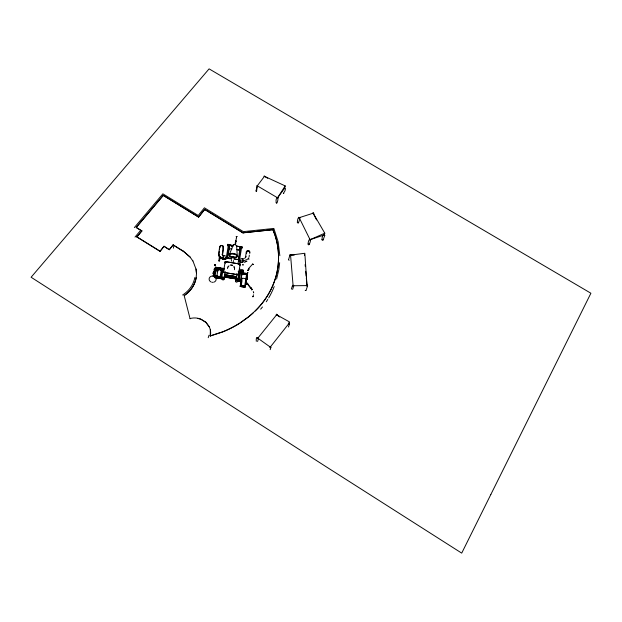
<?xml version="1.0" encoding="UTF-8"?>
<svg xmlns="http://www.w3.org/2000/svg" width="622" height="622" viewBox="0 0 622 622"><rect width="100%" height="100%" fill="white"/><g stroke="black" fill="none" stroke-linecap="round" stroke-linejoin="round"><path stroke-width="0.93" d="M163.189 195.355L198.558 217.055L163.189 195.355L136.202 227.349L141.863 230.855L136.894 237.013L160.033 251.374L164.045 246.226L169.363 249.725L164.807 246.903M241.406 283.36C241.212 283.904 240.263 282.621 241.476 283.889M246.172 279.496C248.061 278.57 245.208 280.654 247.051 279.511M243.365 270.834L242.72 270.243M164.045 246.226L160.033 251.374M240.349 283.702L240.939 283.08L241.375 283.632M241.375 283.733L241.173 283.321M241.352 278.586C243.311 279.091 240.286 278.182 242.191 278.835M242.487 270.819L243.459 270.368M242.844 270.282L242.316 272.591L238.98 272.039M242.704 270.484L242.728 270.959M242.222 278.749L241.437 278.407M219.48 260.913C217.77 259.848 219.963 263.751 219.947 257.485M222.171 254.04L222.163 254.219A2.682 1.485 9.1 0 0 223.64 255.665L225.669 256.031M222.342 254.398L222.334 254.569A2.457 1.361 9.1 0 0 222.723 255.308M218.905 254.266L218.89 255.339A5.761 3.203 9.1 0 0 219.247 256.396A5.536 3.079 9.1 0 1 219.061 255.689L219.068 255.378M169.363 249.725L173.141 244.85L183.202 251.086L190.223 257.08M173.414 248.17L173.468 246.468M248.217 258.573A9.975 5.365 9.7 0 1 244.081 260.525L243 260.696L242.666 262.554L239.797 262.134M243.023 261.224L242.728 258.698L242.261 259.11M307.633 285.747L307.113 285.031L306.366 285.459L306.887 286.174L307.633 285.747L306.102 290.163M192.851 260.96L190.208 257.283L183.202 251.086M292.464 285.615L292.978 286.33L293.74 285.902L293.219 285.187L292.519 285.467L291.353 289.152M196.155 277.723A31.108 27.477 1.1 0 1 187.261 293.164L184.135 295.652L187.253 293.359A31.092 27.469 1.1 0 0 196.14 277.917L196.498 273.353L196.047 268.999M289.922 254.958L290.435 255.658L291.174 255.253L290.668 254.553L289.976 254.826L288.585 259.631M190.083 318.791L184.143 295.466M198.542 217.265L204.755 209.35L243.078 232.815L273.019 229.666L275.103 235.295A92.398 81.023 4.3 0 1 258.511 307.455L258.464 307.633A100.702 88.005 3.7 0 1 255.207 311M225.265 259.413L222.824 259.032L222.87 258.029L222.132 257.765A5.87 3.258 9.1 0 1 218.897 254.592L219.271 251.195M223.803 256.108L223.796 255.401L223.453 255.984M241.841 262.033L242.378 258.791L240.924 258.604M239.874 250.013L238.21 259.677L238.28 259.273L238.685 259.755L240.325 250.067L239.804 250.402L240.271 246.421L239.804 250.402L240.248 250.479L240.714 246.499L240.271 246.421L240.675 246.701M223.399 272.389L238.428 274.784L223.399 272.389L225.211 261.574L240.185 264.062L238.405 274.862M222.388 254.779L223.314 247.066A1.757 1.454 7.4 0 0 223.096 246.328M222.606 254.787L223.523 247.082A1.959 1.625 7.4 0 0 222.971 245.9L221.09 245.371L219.683 246.452A1.959 1.625 7.4 0 0 219.854 247.696M225.211 261.574L239.237 263.985M213.587 273.19L213.906 271.13M239.462 269.357L239.517 268.984M279.659 262.725L278.804 269.715L276.611 278.998M215.033 264.995L214.94 265.275M213.859 275.523L222.497 277.085M218.633 254.631L219.605 246.872M219.488 249.469L219.815 246.88M214.209 275.943L215.158 270.516L217.824 270.554M222.715 270.08L215.072 268.821L215.29 267.203L223.873 268.867M215.305 268.758L215.5 267.336L215.632 268.813M214.31 277.241C215.212 275.779 212.918 276.082 215.126 276.137L214.971 277.35M214.536 277.28L214.691 276.067L215.126 276.137M215.85 268.852L216.044 267.421L216.479 267.499L216.285 268.922L215.85 268.852L216.285 268.922M215.344 276.168C214.574 277.863 216.075 278.112 215.787 276.246L215.305 276.417L215.787 276.246M216.51 268.961L216.705 267.53L217.14 267.608L216.946 269.031L216.51 268.961L216.946 269.031M216.005 276.277C215.228 277.972 216.736 278.221 216.44 276.355L215.958 276.526L216.44 276.355M217.164 269.062L217.358 267.639L217.801 267.717L217.599 269.139L217.164 269.062L217.599 269.139M216.666 276.386C215.888 278.081 217.389 278.329 217.101 276.456L216.619 276.635L217.101 276.456M222.318 277.972L216.713 277.047L217.98 269.59L221.245 270.127L221.3 269.738L220.11 276.72L216.829 276.184M218.858 260.727L219.403 256.521M217.817 269.171L218.019 267.748L218.454 267.825L218.252 269.248L217.817 269.171L218.252 269.248M217.762 271.044L217.98 269.59M217.319 276.495C216.542 278.19 218.042 278.438 217.762 276.565L217.28 276.736L217.762 276.565M218.47 269.279L218.672 267.857L219.107 267.927L218.905 269.349L218.47 269.279L218.905 269.349M217.98 276.603C217.195 278.298 218.703 278.539 218.415 276.673L217.933 276.844L218.415 276.673M219.123 269.388L219.325 267.965L219.76 268.035L219.558 269.458L219.123 269.388L219.558 269.458M239.478 323.401A100.764 88.06 3.7 0 1 222.458 332.039L210.236 336.02L210.353 329.722M218.633 276.712C217.855 278.407 219.356 278.648 219.076 276.782L218.594 276.953L219.076 276.782M219.776 269.497L219.978 268.074L220.413 268.144L220.211 269.567L219.776 269.497L220.211 269.567M227.496 268.572L227.916 266.986M219.294 276.821C218.509 278.508 220.009 278.757 219.729 276.891L219.255 277.062L219.729 276.891M220.429 269.606C220.165 267.724 221.634 267.973 220.864 269.676L220.46 269.388L220.864 269.676M249.088 256.832L249.329 255.137M219.955 276.93C219.162 278.617 220.662 278.866 220.39 277L219.908 277.171L220.39 277M221.082 269.715C222.365 266.434 220.274 270.725 222.171 269.886L223.104 269.637M220.11 276.72L221.043 276.479L222.233 269.497M220.569 277.28C220.569 280.374 220.826 276.215 221.004 277.35M221.043 276.479L221.968 276.238L223.158 269.248M222.163 269.894L222.373 268.471M221.269 277.14C220.476 278.835 221.976 279.084 221.704 277.218L221.222 277.389L221.704 277.218M222.381 269.925L222.59 268.51M221.922 277.249L222.015 278.757L222.241 277.303M223.073 269.816L223.251 268.611L223.687 268.688L223.508 269.886M214.559 277.63L222.225 278.889L222.474 277.241M229.176 248.287L228.74 248.108L227.154 257.842L227.217 257.43L227.598 257.912L229.184 248.186C229.883 249.904 227.349 248.396 229.153 248.435M245.55 257.049L246.289 252.003A1.952 1.641 8.4 0 1 247.439 250.72L249.741 251.296L249.787 253.302M232.006 258.441L226.268 257.695L228.476 244.633L227.893 244.197L227.994 244.679M239.509 269.046L241.865 269.738A1.322 0.591 9.1 0 1 243.062 270.539M223.873 268.844L223.936 268.463L215.29 267.203M223.959 279.301L224.301 277.031M231.944 249.049L228.678 248.528L228.74 248.108M224.869 274.745C223.345 277.28 226.455 277.793 225.755 274.893L224.853 274.846L225.755 274.893M228.81 249.127L228.624 250.946L228.499 250.285M229.028 247.159L228.826 248.326M229.386 244.578L229.767 245.068L229.386 244.578L228.678 248.528M228.624 250.946L228.484 250.386M225.973 274.924C224.433 277.459 227.543 277.972 226.851 275.072L225.957 275.025L226.851 275.072M240.364 249.072L239.952 250.845M227.077 275.111C225.529 277.637 228.639 278.151 227.955 275.251L227.053 275.204L227.955 275.251M242.051 280.522L241.056 286.618L244.547 287.185L246.716 273.439L243.218 273.058L246.716 273.439M245.457 285.148L245.612 285.576M245.892 282.94L245.589 284.581L246.32 281.338M246.53 278.578L246.366 280.755L247.478 273.96M246.001 282.956L245.371 285.685L245.978 283.259M246.841 283.189L246.094 282.746L247.416 274.069L245.884 282.419C245.06 283.725 247.618 282.683 245.908 282.271M247.712 272.623L245.807 284.612L246.04 282.87M228.173 275.289C226.626 277.816 229.736 278.329 229.052 275.437L228.157 275.383L229.052 275.437M239.019 281.346L238.623 281.035L239.019 281.346C240.022 279.045 238.459 278.788 238.584 281.276M239.237 281.385L239.672 281.455L239.237 281.385L239.594 279.449M239.299 270.29L238.957 272.179L240.628 272.856L239.517 279.713L240.971 279.923M240.807 272.141L241.095 270.593L240.66 270.516L240.372 272.071M241.095 270.593L240.66 270.516M241.048 272.179L241.336 270.632L241.756 270.803L241.336 270.632M239.991 279.76L238.28 279.231L237.931 281.167L238.366 281.237L238.762 278.905L237.892 278.757L239.019 271.868M239.89 281.494L240.675 281.618L239.89 281.494L240.248 279.55L241.009 279.675L240.675 281.618M241.484 272.249L241.771 270.702M241.701 272.288L241.989 270.741L242.409 270.904L241.989 270.741M242.005 273.377L240.885 280.328L242.005 273.377L240.628 272.856M242.137 272.358L242.424 270.811M237.2 280.802L240.776 281.688L237.192 280.849M242.316 272.591L238.148 271.721M242.65 270.85L242.907 270.329M240.792 284.923L241.686 279.146M241.118 283.08L241.072 282.668M243.015 274.411L243.256 272.871M222.754 258.534L222.956 257.594M229.277 275.468C227.722 277.995 230.824 278.508 230.156 275.616L229.261 275.569L230.156 275.616M237.27 281.058L237.713 281.136L237.27 281.058L237.62 279.123L238.016 279.441L237.62 279.123M239.229 271.884L239.517 270.329M237.931 281.167L238.366 281.237M238.28 279.231L238.677 279.55L239.828 272.327M239.501 271.923L239.789 270.376M239.719 271.962L240.006 270.414L240.426 270.578L240.006 270.414M240.154 272.032L240.442 270.484M230.373 275.647C228.81 278.174 231.92 278.687 231.252 275.795L230.358 275.748L231.252 275.795M234.548 276.339L233.654 276.292L234.548 276.339C235.194 279.224 232.092 278.718 233.67 276.191M234.774 276.37L235.637 276.619L234.774 276.37C233.188 278.897 236.29 279.402 235.652 276.518M239.524 252.781C240.932 253.473 239.75 246.172 239.758 252.719M239.843 250.829L240.139 249.041M235.87 276.557L235.505 278.625L236.243 276.619M239.742 252.82L240.045 251.024L239.54 252.68M235.722 280.965L236.018 279.169M238.405 264.366L238.529 263.596M224.651 274.706L224.324 276.883L236.08 278.819L224.34 276.79M236.212 278.127L236.951 273.626M231.571 259.545L231.298 261.217M235.365 244.143L235.691 242.183M235.777 241.663L236.624 236.492L236.414 237.76M232.636 265.571L230.591 265.229L230.715 264.793L232.69 265.213M233.25 261.839L233.468 260.532M233.958 257.609A3.903 1.796 9.5 0 0 236.562 255.238A3.903 1.796 9.5 0 0 230.249 254.18A3.903 1.796 9.5 0 0 231.967 257.275L233.958 257.609L234.043 257.08M231.477 275.834L232.34 276.075L231.477 275.834C229.907 278.353 233.017 278.866 232.356 275.974M237.309 256.412L236.624 245.861M232.574 276.012L233.437 276.254L232.574 276.012C230.995 278.532 234.105 279.045 233.452 276.16M229.168 255.051L233.227 245.045L233.639 245.737M233.833 244.547L234.649 244.469L233.227 245.068M231.967 257.275L232.037 256.785L234.035 257.119A3.903 1.796 9.5 0 0 237.161 255.556A3.903 1.796 9.5 0 0 233.266 253.411A3.903 1.796 9.5 0 0 229.471 254.6M228.406 250.907L228.694 249.111M228.717 249.749L228.842 248.971M229.052 248.365L229.246 247.198M236.85 249.632L239.82 250.339M239.859 250.106L236.873 249.515M241.149 282.474L240.986 283.391M222.225 278.889L214.606 277.389M223.601 278.742L223.904 276.938M223.998 279.045L224.301 277.249M225.211 271.69L224.293 277.093L236.943 279.107M221.766 269.606L221.937 268.401M216.713 277.047L216.814 276.463M240.776 281.688L241.126 279.651M213.097 276.331L213.424 274.481M213.641 274.084L213.96 272.249M215.072 268.821L221.797 269.707M216.083 270.267L215.08 276.082L216.876 275.981M273.019 229.666L243.078 232.815M240.714 246.499L240.457 246.88M283.826 193.364C281.579 194.538 287.512 189.741 284.557 187.821M240.248 250.479L240.325 250.067M237.977 263.814L238.623 260.167M223.314 247.066L223.065 247.781M234.471 269.723L234.587 268.09L233.934 266.581L234.58 268.136M236.08 278.819L236.477 276.557M235.676 281.23L236.08 278.967M233.911 258.752L239.579 259.91L241.709 246.872L242.277 246.934M276.044 202.694C277.047 205.066 278.563 198.301 277.785 197.516C275.989 197.431 275.398 202.329 276.79 203.029M277.179 197.679L277.972 197.936M223.523 247.082L222.987 248.139M239.734 264.101L240.395 260.462M229.121 248.598L229.829 244.648M237.892 278.757L237.075 278.306M237.713 281.136L238.063 279.192M256 191.016L257.29 185.574L256.606 191.133L256 191.016L256.622 191.063M239.672 281.455L240.03 279.519M242.378 258.791L242.588 258.985A6.943 3.732 9.7 0 0 243.606 258.729M240.706 284.759L241.282 281.354M241.53 280.079L241.585 279.768M240.815 284.783L241.39 281.369M257.594 185.861L256.972 185.807M241.056 286.618L244.547 287.185M247.191 275.523C248.116 268.074 246.848 277.941 247.447 274.279C246.794 273.781 246.421 275.118 247.284 274.94M246.149 280.716L246.569 279.783M246.88 276.067L247.113 274.885M246.366 279.356L246.973 275.484M242.922 261.574L242.658 262.336L242.339 262.08M253.014 296.725L253.449 294.781M246.094 256.388L246.017 256.738A6.943 3.732 9.7 0 1 244.477 258.363M285.187 185.908L284.643 188.194L277.575 197.812L257.283 185.838L264.474 176.329L285.187 185.908L277.575 197.812M288.468 327.009L289.611 323.557L288.833 322.857M222.925 257.625L223.189 256.637M270.904 347.317L270.516 346.485L269.645 346.819L270.034 347.651L270.904 347.317L270.181 349.681M323.658 234.766C321.971 235.054 321.247 242.463 323.075 239.719M323.098 240.139L324.793 235.225L323.774 234.665M323.588 234.883L323.961 235.629L324.754 235.357M256.28 341.322C255.681 332.887 260.626 341.151 257.166 337.94M194.834 277.529C193.535 284.79 188.824 291.104 182.635 294.999M307.937 244.151C309.181 247.074 310.658 240.364 310.658 239.579C308.831 237.13 307.61 244.998 308.263 243.863M309.453 239.384L309.818 240.131L310.627 239.867M309.103 244.625L308.885 243.964M257.609 341.501L258.464 338.282M297.23 222.388C298.544 225.32 299.812 218.408 299.82 217.646C297.922 215.196 296.927 223.22 297.557 222.108M298.622 217.451L298.988 218.182L299.788 217.925M298.389 222.855L298.288 222.311M249.834 252.859L249.165 251.086M246.172 279.395L247.051 279.426M241.344 283.445L241.196 283.99M243.342 270.92L243.295 270.99M292.62 289.448L293.74 285.902M210.236 336.02L210.368 335.616A15.993 14.664 1.6 0 0 209.396 327.156L205.913 322.414L201.427 319.584M208.222 337.715L209.039 335.196M223.197 256.707L223.337 256.194M324.785 233.203L324.155 235.023L310.067 239.68L299.205 217.692L313.185 213.206L324.785 233.203L310.067 239.68M223.329 256.311L223.687 255.891A2.457 1.361 9.1 0 1 223.057 255.572M250.884 288.491L246.794 283.096L252.275 289.362L251.755 289.805L252.275 289.362M247.105 283.049L246.576 283.414M250.705 288.484C249.36 288.056 251.786 286.89 251.171 288.274M248.551 268.634L249.181 269.217L248.512 268.642L252.703 264L253.348 264.599L252.703 264M248.1 270.103L248.847 268.929M235.124 243.443L235.831 243.552L235.295 243.373M285.047 188.295L284.246 188.139M289.572 323.712L288.888 324.078L288.297 323.541M248.753 259.428L249.025 258.977M321.939 239.672L322.577 239.361M240.885 283.267C242.238 281.439 238.794 284.262 241.305 284.005M240.621 283.43L241.274 283.593M241.398 284.005L241.499 283.391M242.627 270.329L242.526 270.935M242.386 259.016L242.992 260.237M246.413 283.026L246.366 282.442M239.175 253.037L239.579 253.69L239.804 252.991M222.956 259.071L222.062 258.464A5.761 3.203 9.1 0 1 219.496 256.738L219.403 256.598M198.558 217.055L204.755 209.35M276.635 314.786L257.811 338.174L270.275 347.068L288.95 323.471L289.471 321.901L276.635 314.786L279.713 316.956M169.371 249.523L173.141 244.85M135.013 237.068L140.004 231.112M136.894 237.013L141.863 230.855M141.87 231.065L136.21 227.559L163.182 195.572M134.336 227.605L162.871 193.823L198.216 215.5L204.405 207.81L243.357 231.641L273.867 228.445L278.143 241.834L279.83 255.72M227.909 267.032L229.028 265.765M243.218 270.352C241.81 270.718 244.244 270.819 242.728 270.57M247.144 251.078L246.646 252.781M305.954 290.427L305.2 290.528M240.17 322.966L248.061 317.306A100.702 88.005 3.7 0 0 253.146 312.959M226.299 257.485L225.498 258.332L227.092 258.247M214.225 268.945L213.991 269.598M246.973 261.162L244.213 262.282M252.229 289.448L251.77 289.774M246.335 261.287L245.107 261.808M246.359 283.072L245.667 282.761L246.281 282.372M240.582 283.228L241.017 283.142M240.893 283.795L240.978 283.259M245.682 284.2L245.869 284.223M304.446 255.595L304.5 254.553M190.091 318.612L191.553 318.207A16.001 14.671 1.7 0 1 200.758 319.07L205.936 322.243L209.42 326.978M210.267 335.849L222.489 331.868A100.741 88.036 3.7 0 0 240.209 322.787L248.1 317.134A100.741 88.036 3.7 0 0 258.511 307.455M247.525 250.891L248.971 250.993M240.947 283.064L240.52 283.795M242.269 273.688L242.751 273.96M214.287 271.309L213.618 271.223M290.552 255.106L304.842 253.278L306.996 285.599L293.102 285.755L290.552 255.106L294.214 255.09M234.649 244.493L236.718 245.659M234.035 257.119L232.053 256.785M211.83 282.233L212.755 282.341M240.636 246.911L240.201 246.825M247.61 273.128L247.509 273.766M247.424 274.341L246.763 278.228M241.935 273.766L246.561 274.527L243.047 274.216M214.279 270.446L216.891 270.897M246.934 277.443L246.398 280.561M213.323 275.865L215.943 276.323M246.219 281.727L246.063 281.3L245.9 284.029M246.188 281.921L246.087 282.854M241.258 281.494L241.196 281.89M245.776 283.407C247.066 284.604 244.104 283.469 246.017 283.399M228.297 258.029L231.065 258.488M233.825 258.954L238.436 259.716M242.098 260.548L243 260.696M227.979 258.394L230.645 258.838M222.87 258.029L225.366 258.441M225.304 258.822L222.07 258.146A5.878 3.265 9.1 0 1 218.835 254.966M222.777 258.713L225.265 259.133M223.601 259.063L225.242 259.335M231.019 245.768L231.819 246.055L230.995 245.915M233.164 245.426L228.445 244.843L233.188 245.643M236.92 246.063L241.67 247.082L236.827 246.265M229.277 245.41L228.235 245.068M231.174 245.729L233.071 246.055M214.318 269.847L214.948 269.66L214.885 269.062M197.749 318.41L200.735 319.249M242.914 270.827L243.373 270.523M222.785 258.931L222.108 258.69A5.536 3.079 9.1 0 1 221.595 258.472M222.824 259.032L222.209 258.814A5.217 2.9 9.1 0 1 219.496 256.629A5.536 3.079 9.1 0 0 221.113 258.223A4.813 2.682 9.1 0 1 220.763 257.936M289.09 260.323L288.577 259.778M243.202 270.243L243.326 271.169L242.549 270.788M242.712 270.99L243.459 270.943L243.28 270.29M264.474 176.329L267.701 178.226M204.739 209.56L243.047 233.017M173.134 245.06L183.195 251.288M136.887 236.803L160.033 251.171M222.824 246.009L221.137 245.542L219.877 246.506A1.757 1.454 7.4 0 0 219.869 247.261M242.541 262.593L242.285 262.181M230.404 256.039L229.534 255.082M239.509 260.315L240.1 260.766L239.618 259.708M246.709 253.224L246.289 252.003M313.185 213.206L316.559 219.916M192.867 260.758L196.031 269.194L196.482 273.548M272.965 229.868L275.056 235.497A92.359 81 4.3 0 1 258.464 307.633M253.278 291.531L253.449 292.021M253.597 292.488L253.714 292.939M305.13 264.591L305.301 266.504M305.721 271.278L306.148 276.051M306.319 277.964L306.996 285.599M274.185 286.54A93.043 81.739 4.1 0 1 268.712 297.899M267.763 299.462A93.043 81.739 4.1 0 1 266.27 301.771M262.445 306.988A93.043 81.739 4.1 0 1 260.665 309.15M228.041 245.985A0.894 0.785 9.1 0 1 227.629 244.843A0.894 0.785 9.1 0 1 228.95 244.679M242.308 247.058A0.894 0.777 10.5 0 1 241.701 248.279M239.859 259.599A0.894 0.793 10.2 0 1 240.38 260.532A0.894 0.793 10.2 0 1 239.462 261.108A0.894 0.793 10.2 0 1 238.623 260.377M227.03 258.441A0.902 0.793 8.6 0 1 225.996 258.869A0.902 0.793 8.6 0 1 225.312 258.021A0.902 0.793 8.6 0 1 226.105 257.306M224.021 269.691A0.879 0.777 8.3 0 1 224.247 268.354M231.897 257.36A4.129 1.897 9.5 0 1 230.078 254.095A4.129 1.897 9.5 0 1 236.749 255.207A4.129 1.897 9.5 0 1 233.996 257.71M225.389 263.207A0.894 0.793 8.5 0 1 225.125 261.901A0.894 0.793 8.5 0 1 226.579 262.227M239.058 264.008A0.894 0.793 10.2 0 1 240.216 264.49A0.894 0.793 10.2 0 1 239.719 265.508M225.047 272.071A0.902 0.801 8.2 0 1 224.029 272.708A0.902 0.801 8.2 0 1 223.275 271.775A0.902 0.801 8.2 0 1 224.293 271.138M223.632 278.563A0.886 0.793 7.9 0 1 223.772 279.675A0.886 0.793 7.9 0 1 222.536 279.768A0.886 0.793 7.9 0 1 222.396 278.648M238.483 273.649A0.894 0.801 9.9 0 1 238.553 274.675A0.894 0.801 9.9 0 1 237.441 274.877A0.894 0.801 9.9 0 1 236.982 273.921M237.309 281.02A0.879 0.785 9.6 0 1 236.959 282.077A0.879 0.785 9.6 0 1 235.769 281.719A0.879 0.785 9.6 0 1 236.119 280.662M210.967 281.921A3.538 3.157 6.5 0 1 210.057 276.953A3.538 3.157 6.5 0 1 215.632 277.575A3.538 3.157 6.5 0 1 213.665 282.225M239.828 273.167A1.003 0.451 9.1 0 1 241.041 273.346M238.405 280.211A1.019 0.443 9 0 1 239.167 279.706A1.019 0.443 9 0 1 240.356 280.304A1.019 0.443 9 0 1 239.182 280.6M238.312 280.794A1.019 0.443 9 0 0 239.913 281.191A1.019 0.443 9 0 0 239.75 280.429A1.019 0.443 9 0 0 238.257 280.561A0.933 0.404 9 0 1 239.711 280.46A0.933 0.404 9 0 1 239.851 281.152A0.933 0.404 9 0 1 238.397 280.794M239.703 272.84A1.003 0.451 9.1 0 1 240.885 272.864A1.003 0.451 9.1 0 1 241.453 273.423M241.787 278.664A1.337 0.591 8.9 0 1 243.218 278.298L245.41 278.664A1.33 0.583 8.9 0 1 246.607 279.457M222.357 258.83A4.813 2.682 9.1 0 1 221.494 258.425M220.46 257.663A4.813 2.682 9.1 0 1 220.001 257.096M219.846 256.808A4.813 2.682 9.1 0 1 219.745 256.513M248.808 257.733A9.975 5.365 9.7 0 1 248.543 258.161M247.618 270.189C249.212 271.239 247.533 269.956 247.618 270.197M243.272 264.863L242.627 264.832L243.272 264.863M244.804 286.897C245.535 288.383 245.962 285.716 244.804 286.897M240.014 286.112C240.745 287.605 241.18 284.938 240.014 286.112M236.228 236.539L236.99 236.663L236.228 236.539M228.025 251.358C228.764 252.851 229.215 250.184 228.025 251.358M213.035 273.097C213.945 274.986 214.528 271.604 213.035 273.097C213.945 274.971 214.528 271.62 213.035 273.097M214.489 264.902C214.753 266.473 216.518 264.303 214.777 264.552C214.256 266.776 216.635 263.744 214.489 264.902M252.796 296.694L253.395 296.523L252.796 296.694M264.101 176.181L264.886 176.43L264.101 176.181M243.171 273.447L246.631 274.022L243.171 273.447M241.305 285.203L244.718 286.151L241.305 285.203M277.295 314.88C275.624 316.738 276.09 312.617 277.295 314.88M313.799 213.307C312.228 214.917 312.687 211.255 313.799 213.307M247.447 272.56L247.976 272.654L247.478 272.529M235.528 240.901L236.236 241.18L235.528 240.901M214.419 265.096C214.994 266.62 216.129 264.334 214.419 265.096M235.264 242.596L235.932 242.743L235.303 242.557M247.486 284.448L248.03 284.098L247.486 284.448M490.82 494.521L461.711 553.129L326.325 466.865L31.1 277.241L209.093 68.871L590.9 293.234L490.82 494.521"/></g></svg>
